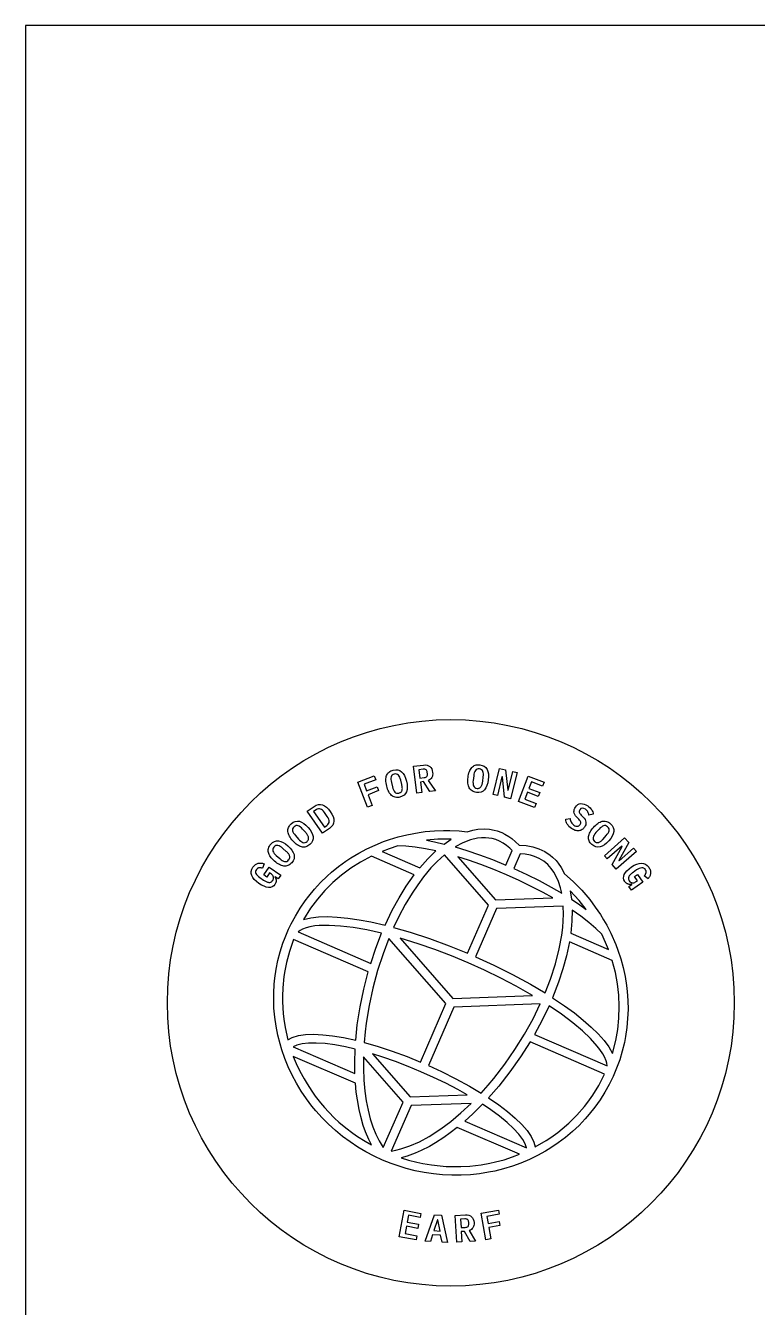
# Model space of a CAD drawing. Header units: millimetres. Extents: x 0 to 600, y 0 to 400.
# Drawn here: x 0 to 51.6, y 309.5 to 400 of the extents above; entities that cross this region are included whole.
import ezdxf

# ---------------------------------------------------------------- set-up
doc = ezdxf.new("R2010")
doc.units = ezdxf.units.MM
for name, color, linetype in [('CUT', 7, 'Continuous'), ('ENGRAVE_BACK_MIRRORED', 7, 'Continuous'), ('ENGRAVE_FRONT', 7, 'Continuous'), ('SHEET', 7, 'Continuous')]:
    doc.layers.add(name, color=color, linetype=linetype)

msp = doc.modelspace()

# ---------------------------------------------------------------- linework, layer by layer
at = {"layer": 'CUT'}
msp.add_circle((30, 331), 20, dxfattribs=at)
at = {"layer": 'ENGRAVE_BACK_MIRRORED'}
for points in [[(41.992, 334.107), (42.16, 333.486), (42.295, 332.859), (42.396, 332.226), (42.445, 331.797), (42.49, 331.16), (42.499, 330.522), (42.475, 329.891), (42.417, 329.258), (42.324, 328.629), (42.243, 328.208), (42.094, 327.591), (41.912, 326.983), (41.697, 326.386), (41.452, 325.807), (41.174, 325.238), (40.865, 324.684), (40.526, 324.147), (40.158, 323.629), (39.763, 323.132), (39.48, 322.808), (39.045, 322.351), (38.58, 321.914), (38.092, 321.502), (37.582, 321.116), (37.052, 320.758), (36.682, 320.531), (36.12, 320.22), (35.541, 319.939), (34.947, 319.688), (34.345, 319.469), (33.726, 319.28), (33.096, 319.124), (32.667, 319.036), (32.024, 318.934), (31.376, 318.866), (30.724, 318.83), (30.071, 318.828), (29.417, 318.859), (28.77, 318.922), (28.121, 319.019), (27.477, 319.149), (26.84, 319.311), (26.416, 319.439), (25.795, 319.654), (25.187, 319.899), (24.588, 320.177), (24.006, 320.484), (23.441, 320.819), (22.894, 321.182), (22.366, 321.572), (21.858, 321.988), (21.377, 322.425), (20.916, 322.888), (20.479, 323.374), (20.199, 323.714), (19.807, 324.235), (19.442, 324.773), (19.109, 325.325), (18.803, 325.896), (18.527, 326.482), (18.283, 327.079), (18.071, 327.688), (17.947, 328.104), (17.79, 328.727), (17.667, 329.351), (17.577, 329.985), (17.522, 330.622), (17.503, 331.053), (17.505, 331.69), (17.54, 332.32), (17.584, 332.748), (17.676, 333.377), (17.802, 333.994), (17.962, 334.608), (18.155, 335.212), (18.303, 335.614), (18.548, 336.193), (18.733, 336.579), (19.029, 337.133), (19.358, 337.676), (19.716, 338.2), (19.974, 338.543), (20.375, 339.029), (20.806, 339.498), (21.262, 339.943), (21.584, 340.229), (22.075, 340.629), (22.592, 341.006), (22.953, 341.245), (23.503, 341.576), (24.071, 341.877), (24.65, 342.146), (25.249, 342.387), (25.66, 342.533), (26.28, 342.721), (26.904, 342.876), (27.761, 343.035), (28.192, 343.092), (28.836, 343.15), (29.488, 343.174), (29.929, 343.172), (30.578, 343.142), (31.161, 343.086), (31.542, 343.19), (31.907, 343.253), (32.364, 343.279), (32.719, 343.256), (33.046, 343.199), (33.277, 343.137), (33.588, 343.022), (33.806, 342.919), (34.099, 342.747), (34.301, 342.605), (34.571, 342.38), (34.825, 342.128), (35.303, 342.104), (35.773, 342.021), (36.216, 341.881), (36.629, 341.682), (37.007, 341.427), (37.182, 341.279), (37.419, 341.041), (37.575, 340.853), (37.775, 340.569), (38.028, 340.109), (38.627, 339.572), (39.233, 338.952), (39.798, 338.29), (40.193, 337.765), (40.555, 337.231), (40.782, 336.862), (40.999, 336.482), (41.292, 335.91), (41.641, 335.116), (41.793, 334.714), (41.992, 334.107)], [(30.032, 342.556), (29.084, 342.549), (28.285, 342.485), (28.846, 342.374), (29.529, 342.215), (30.032, 342.556)], [(34.33, 341.759), (34.161, 341.924), (33.927, 342.118), (33.685, 342.283), (33.435, 342.418), (33.178, 342.524), (32.913, 342.6), (32.456, 342.663), (32.171, 342.661), (31.878, 342.63), (31.375, 342.511), (30.855, 342.306), (30.309, 342.006), (31.129, 341.758), (32.032, 341.454), (32.947, 341.114), (33.886, 340.733), (34.33, 341.759)], [(27.417, 340.047), (24.401, 341.355), (23.626, 340.939), (22.942, 340.503), (22.293, 340.02), (21.681, 339.494), (21.109, 338.927), (20.581, 338.321), (20.098, 337.679), (19.593, 336.884), (20.111, 337.006), (20.67, 337.071), (21.293, 337.089), (21.979, 337.061), (22.722, 336.989), (23.52, 336.873), (24.364, 336.715), (25.361, 336.487), (25.869, 337.546), (26.344, 338.416), (26.848, 339.235), (27.417, 340.047)], [(28.933, 341.727), (28.207, 341.876), (27.489, 341.99), (26.834, 342.057), (26.259, 342.077), (25.658, 341.883), (25.16, 341.694), (27.809, 340.546), (28.367, 341.177), (28.933, 341.727)], [(25.964, 336.332), (27.122, 335.997), (28.488, 335.549), (29.876, 335.037), (31.185, 334.505), (32.657, 337.899), (29.559, 341.458), (29.027, 340.974), (28.599, 340.524), (28.073, 339.895), (27.661, 339.341), (27.262, 338.745), (26.781, 337.946), (26.326, 337.092), (25.964, 336.332)], [(37.184, 338.413), (36.513, 338.79), (35.677, 339.228), (34.811, 339.649), (33.924, 340.05), (33.025, 340.424), (32.125, 340.768), (31.234, 341.079), (30.5, 341.311), (33.15, 338.266), (37.184, 338.413)], [(34.448, 340.489), (35.368, 340.064), (36.241, 339.629), (37.081, 339.177), (37.822, 338.749), (37.735, 339.125), (37.592, 339.568), (37.462, 339.872), (37.26, 340.236), (37.089, 340.48), (36.834, 340.764), (36.551, 341.003), (36.239, 341.196), (35.898, 341.345), (35.623, 341.426), (35.232, 341.495), (34.893, 341.515), (34.448, 340.489)], [(39.555, 337.599), (39.056, 338.225), (38.413, 338.922), (38.508, 338.322), (39.091, 337.932), (39.555, 337.599)], [(37.826, 335.782), (37.894, 336.328), (37.932, 336.801), (37.948, 337.258), (37.935, 337.826), (33.22, 337.655), (31.748, 334.261), (33.032, 333.669), (34.354, 333.006), (35.615, 332.315), (36.651, 331.698), (37.025, 332.667), (37.379, 333.76), (37.65, 334.821), (37.826, 335.782)], [(41.114, 334.777), (40.912, 335.27), (40.643, 335.841), (40.235, 336.247), (39.739, 336.679), (39.164, 337.125), (38.559, 337.553), (38.544, 336.764), (38.466, 335.926), (41.114, 334.777)], [(25.115, 335.916), (24.071, 336.148), (23.104, 336.318), (22.215, 336.427), (21.415, 336.474), (20.715, 336.459), (20.406, 336.429), (20.039, 336.368), (19.8, 336.306), (19.531, 336.206), (19.368, 336.12), (19.216, 336.01), (24.345, 333.786), (24.71, 334.873), (25.115, 335.916)], [(18.503, 328.395), (18.811, 328.557), (19.243, 328.688), (19.741, 328.761), (20.319, 328.782), (20.956, 328.752), (21.661, 328.673), (22.418, 328.546), (23.286, 328.358), (23.398, 329.447), (23.592, 330.712), (23.854, 331.977), (24.169, 333.194), (18.909, 335.475), (18.609, 334.632), (18.4, 333.858), (18.28, 333.268), (18.218, 332.871), (18.137, 332.072), (18.114, 331.468), (18.117, 331.065), (18.165, 330.259), (18.211, 329.857), (18.307, 329.256), (18.503, 328.395)], [(24.832, 333.28), (24.5, 332.045), (24.234, 330.808), (24.034, 329.573), (23.959, 328.961), (23.89, 328.205), (24.801, 327.942), (25.849, 327.599), (26.916, 327.205), (27.855, 326.824), (29.642, 330.945), (25.629, 335.554), (25.217, 334.469), (24.832, 333.28)], [(31.223, 333.821), (30.047, 334.311), (28.87, 334.761), (27.705, 335.167), (26.435, 335.563), (30.135, 331.312), (35.767, 331.516), (34.611, 332.173), (33.518, 332.746), (32.384, 333.298), (31.223, 333.821)], [(37.176, 331.365), (38.024, 330.792), (38.716, 330.285), (39.347, 329.781), (39.907, 329.288), (40.396, 328.807), (40.809, 328.339), (41.143, 327.887), (41.408, 327.426), (41.643, 328.338), (41.782, 329.129), (41.863, 329.928), (41.887, 330.733), (41.852, 331.54), (41.76, 332.344), (41.611, 333.141), (41.386, 333.991), (38.369, 335.299), (38.166, 334.328), (37.912, 333.401), (37.602, 332.459), (37.176, 331.365)], [(35.197, 328.786), (35.801, 329.88), (36.312, 330.922), (30.204, 330.701), (28.418, 326.58), (29.339, 326.155), (30.355, 325.645), (31.322, 325.115), (32.136, 324.629), (32.641, 325.196), (33.037, 325.67), (33.801, 326.66), (34.522, 327.7), (35.197, 328.786)], [(41.028, 326.553), (41.005, 326.739), (40.956, 326.917), (40.845, 327.182), (40.726, 327.399), (40.521, 327.708), (40.331, 327.954), (39.864, 328.475), (39.283, 329.027), (38.596, 329.601), (37.811, 330.191), (36.927, 330.795), (36.443, 329.786), (35.899, 328.777), (41.028, 326.553)], [(23.246, 327.737), (22.557, 327.893), (21.81, 328.03), (21.122, 328.121), (20.503, 328.164), (19.959, 328.161), (19.502, 328.113), (19.139, 328.025), (18.867, 327.9), (23.231, 326.007), (23.219, 326.781), (23.246, 327.737)], [(32.661, 324.294), (33.391, 323.789), (34.001, 323.322), (34.541, 322.862), (34.998, 322.418), (35.378, 321.981), (35.665, 321.568), (35.865, 321.163), (35.957, 320.828), (36.72, 321.273), (37.058, 321.497), (37.548, 321.855), (37.864, 322.107), (38.319, 322.506), (38.891, 323.073), (39.419, 323.679), (39.666, 323.996), (40.015, 324.486), (40.437, 325.168), (40.847, 325.963), (35.587, 328.243), (34.914, 327.182), (34.169, 326.126), (33.379, 325.12), (32.661, 324.294)], [(18.886, 327.223), (19.088, 326.73), (19.35, 326.174), (19.641, 325.63), (19.851, 325.276), (20.188, 324.758), (20.429, 324.422), (20.811, 323.933), (21.08, 323.618), (21.36, 323.312), (21.799, 322.87), (22.105, 322.588), (22.581, 322.184), (23.078, 321.804), (23.419, 321.565), (23.947, 321.228), (24.401, 320.967), (24.205, 321.356), (23.975, 321.902), (23.819, 322.348), (23.642, 322.966), (23.527, 323.462), (23.403, 324.145), (23.331, 324.685), (23.27, 325.322), (18.886, 327.223)], [(23.869, 325.549), (23.94, 324.754), (24.036, 324.073), (24.162, 323.428), (24.316, 322.821), (24.498, 322.256), (24.706, 321.736), (24.938, 321.263), (25.234, 320.779), (26.626, 323.99), (23.839, 327.193), (23.835, 326.395), (23.869, 325.549)], [(24.47, 327.402), (27.12, 324.357), (31.154, 324.504), (30.482, 324.881), (29.647, 325.319), (28.781, 325.741), (27.893, 326.141), (26.994, 326.515), (26.095, 326.859), (25.204, 327.17), (24.47, 327.402)], [(25.797, 320.535), (26.108, 320.591), (26.476, 320.683), (27.115, 320.899), (27.78, 321.193), (28.464, 321.563), (29.301, 322.104), (30.007, 322.632), (30.712, 323.226), (31.432, 323.9), (27.189, 323.746), (25.797, 320.535)], [(35.347, 320.754), (35.252, 321.038), (35.068, 321.364), (34.791, 321.731), (34.422, 322.129), (33.967, 322.552), (33.43, 322.992), (32.82, 323.443), (32.235, 323.839), (31.556, 323.167), (30.982, 322.647), (35.347, 320.754)], [(30.456, 322.206), (29.949, 321.815), (29.505, 321.499), (28.923, 321.123), (28.482, 320.868), (27.909, 320.574), (27.477, 320.383), (26.922, 320.178), (26.504, 320.055), (27.004, 319.902), (27.611, 319.747), (28.019, 319.662), (28.636, 319.559), (29.256, 319.487), (29.671, 319.457), (30.086, 319.441), (30.709, 319.443), (31.329, 319.477), (31.741, 319.518), (32.15, 319.572), (32.76, 319.679), (33.162, 319.768), (33.757, 319.927), (34.342, 320.117), (34.84, 320.306), (30.456, 322.206)]]:
    msp.add_lwpolyline(points, close=True, dxfattribs=at)
at = {"layer": 'ENGRAVE_FRONT'}
for points in [[(28.692, 347.403), (28.717, 347.276), (28.723, 347.176), (28.716, 347.082), (28.696, 346.995), (28.663, 346.915), (28.618, 346.844), (28.561, 346.785), (28.492, 346.737), (28.411, 346.702), (28.908, 345.978), (28.519, 345.93), (28.07, 346.619), (27.857, 346.593), (27.946, 345.861), (27.592, 345.818), (27.362, 347.704), (28.078, 347.791), (28.209, 347.797), (28.326, 347.781), (28.429, 347.744), (28.519, 347.685), (28.593, 347.608), (28.651, 347.514), (28.692, 347.403)], [(31.24, 346.328), (31.22, 346.411), (31.207, 346.501), (31.2, 346.597), (31.199, 346.699), (31.204, 346.807), (31.215, 346.92), (31.231, 347.031), (31.252, 347.136), (31.277, 347.235), (31.307, 347.327), (31.342, 347.412), (31.381, 347.488), (31.425, 347.557), (31.474, 347.618), (31.528, 347.671), (31.587, 347.715), (31.651, 347.752), (31.72, 347.781), (31.795, 347.801), (31.874, 347.813), (31.958, 347.815), (32.047, 347.808), (32.217, 347.771), (32.358, 347.705), (32.472, 347.61), (32.556, 347.486), (32.615, 347.336), (32.649, 347.162), (32.658, 346.966), (32.642, 346.746), (32.604, 346.529), (32.549, 346.341), (32.474, 346.18), (32.381, 346.048), (32.269, 345.948), (32.136, 345.883), (31.983, 345.853), (31.81, 345.858), (31.721, 345.872), (31.64, 345.895), (31.566, 345.925), (31.499, 345.963), (31.439, 346.007), (31.385, 346.058), (31.339, 346.116), (31.299, 346.18), (31.266, 346.251), (31.24, 346.328)], [(32.168, 346.326), (32.187, 346.368), (32.202, 346.414), (32.216, 346.464), (32.228, 346.517), (32.239, 346.573), (32.247, 346.632), (32.286, 346.954), (32.295, 347.07), (32.294, 347.174), (32.282, 347.266), (32.258, 347.347), (32.222, 347.414), (32.168, 347.465), (32.098, 347.5), (32.012, 347.519), (31.924, 347.521), (31.847, 347.504), (31.783, 347.467), (31.732, 347.411), (31.69, 347.338), (31.656, 347.252), (31.629, 347.151), (31.61, 347.036), (31.571, 346.712), (31.562, 346.596), (31.563, 346.492), (31.575, 346.4), (31.599, 346.319), (31.635, 346.252), (31.689, 346.201), (31.759, 346.166), (31.845, 346.147), (31.891, 346.143), (31.933, 346.145), (31.973, 346.152), (32.009, 346.164), (32.042, 346.18), (32.073, 346.201), (32.1, 346.226), (32.125, 346.255), (32.148, 346.289), (32.168, 346.326)], [(34.672, 347.254), (34.216, 345.409), (33.791, 345.514), (33.635, 346.958), (33.608, 346.964), (33.281, 345.64), (32.985, 345.714), (33.441, 347.558), (33.867, 347.453), (34.023, 346.009), (34.049, 346.003), (34.377, 347.327), (34.672, 347.254)], [(24.156, 345.699), (24.446, 344.936), (24.113, 344.809), (23.437, 346.585), (24.597, 347.026), (24.702, 346.752), (23.875, 346.437), (24.051, 345.974), (24.797, 346.258), (24.901, 345.983), (24.156, 345.699)], [(25.707, 345.767), (25.659, 345.838), (25.615, 345.917), (25.574, 346.004), (25.537, 346.099), (25.504, 346.201), (25.474, 346.311), (25.449, 346.421), (25.431, 346.527), (25.42, 346.628), (25.415, 346.724), (25.417, 346.816), (25.427, 346.901), (25.443, 346.981), (25.468, 347.056), (25.499, 347.124), (25.539, 347.187), (25.585, 347.244), (25.64, 347.296), (25.702, 347.341), (25.772, 347.38), (25.85, 347.412), (25.935, 347.438), (26.107, 347.463), (26.263, 347.452), (26.402, 347.403), (26.526, 347.317), (26.634, 347.197), (26.727, 347.047), (26.806, 346.867), (26.869, 346.656), (26.911, 346.44), (26.926, 346.244), (26.913, 346.068), (26.874, 345.911), (26.804, 345.778), (26.703, 345.67), (26.571, 345.587), (26.407, 345.53), (26.319, 345.512), (26.235, 345.504), (26.155, 345.506), (26.079, 345.517), (26.007, 345.538), (25.939, 345.566), (25.875, 345.604), (25.815, 345.65), (25.759, 345.704), (25.707, 345.767)], [(26.576, 346.095), (26.578, 346.141), (26.576, 346.19), (26.571, 346.241), (26.564, 346.295), (26.553, 346.351), (26.54, 346.409), (26.462, 346.724), (26.43, 346.835), (26.392, 346.932), (26.347, 347.014), (26.297, 347.081), (26.239, 347.131), (26.171, 347.159), (26.093, 347.167), (26.005, 347.155), (25.922, 347.125), (25.857, 347.082), (25.81, 347.025), (25.782, 346.954), (25.768, 346.871), (25.767, 346.778), (25.778, 346.674), (25.802, 346.561), (25.88, 346.243), (25.913, 346.132), (25.951, 346.035), (25.995, 345.953), (26.046, 345.886), (26.104, 345.837), (26.172, 345.808), (26.25, 345.8), (26.337, 345.812), (26.381, 345.826), (26.42, 345.842), (26.455, 345.863), (26.484, 345.887), (26.51, 345.914), (26.531, 345.944), (26.548, 345.977), (26.561, 346.014), (26.57, 346.053), (26.576, 346.095)], [(28.327, 347.341), (28.309, 347.39), (28.284, 347.43), (28.253, 347.46), (28.214, 347.481), (28.165, 347.493), (28.107, 347.497), (28.04, 347.493), (27.751, 347.458), (27.823, 346.869), (28.112, 346.904), (28.178, 346.915), (28.233, 346.933), (28.277, 346.957), (28.311, 346.987), (28.334, 347.024), (28.348, 347.068), (28.353, 347.12), (28.35, 347.18), (28.338, 347.282), (28.327, 347.341)], [(35.407, 345.866), (35.221, 345.377), (36.009, 345.077), (35.905, 344.802), (34.783, 345.229), (35.459, 347.005), (36.581, 346.578), (36.476, 346.303), (35.687, 346.604), (35.511, 346.14), (36.272, 345.851), (36.167, 345.576), (35.407, 345.866)], [(21.494, 344.511), (21.609, 344.326), (21.689, 344.15), (21.736, 343.984), (21.748, 343.827), (21.724, 343.682), (21.664, 343.547), (21.567, 343.424), (21.433, 343.313), (20.948, 342.977), (19.866, 344.538), (20.351, 344.875), (20.502, 344.961), (20.652, 345.008), (20.799, 345.017), (20.944, 344.987), (21.086, 344.921), (21.226, 344.819), (21.362, 344.683), (21.494, 344.511)], [(38.108, 343.966), (38.412, 344.027), (38.424, 343.949), (38.442, 343.876), (38.467, 343.809), (38.498, 343.747), (38.535, 343.69), (38.578, 343.638), (38.627, 343.59), (38.682, 343.547), (38.748, 343.507), (38.812, 343.48), (38.872, 343.466), (38.93, 343.465), (38.985, 343.477), (39.035, 343.502), (39.081, 343.54), (39.123, 343.59), (39.15, 343.637), (39.166, 343.682), (39.172, 343.726), (39.167, 343.769), (39.151, 343.814), (39.124, 343.861), (39.085, 343.91), (39.034, 343.963), (38.887, 344.105), (38.803, 344.199), (38.741, 344.292), (38.703, 344.385), (38.687, 344.477), (38.69, 344.567), (38.709, 344.655), (38.743, 344.74), (38.792, 344.823), (38.874, 344.922), (38.965, 344.996), (39.065, 345.044), (39.175, 345.066), (39.291, 345.063), (39.411, 345.035), (39.534, 344.983), (39.661, 344.906), (39.747, 344.841), (39.821, 344.773), (39.885, 344.703), (39.937, 344.629), (39.978, 344.553), (40.009, 344.477), (40.03, 344.4), (40.041, 344.322), (39.741, 344.258), (39.733, 344.316), (39.718, 344.372), (39.698, 344.426), (39.673, 344.479), (39.64, 344.53), (39.6, 344.578), (39.552, 344.623), (39.497, 344.665), (39.376, 344.73), (39.269, 344.745), (39.176, 344.713), (39.096, 344.632), (39.07, 344.587), (39.055, 344.544), (39.05, 344.501), (39.055, 344.458), (39.072, 344.414), (39.1, 344.367), (39.139, 344.316), (39.191, 344.262), (39.334, 344.119), (39.413, 344.03), (39.472, 343.94), (39.512, 343.85), (39.532, 343.76), (39.534, 343.671), (39.517, 343.582), (39.484, 343.493), (39.432, 343.406), (39.392, 343.354), (39.35, 343.307), (39.304, 343.267), (39.255, 343.232), (39.204, 343.203), (39.15, 343.18), (39.093, 343.163), (39.035, 343.153), (38.974, 343.149), (38.912, 343.151), (38.848, 343.161), (38.782, 343.177), (38.715, 343.201), (38.647, 343.231), (38.578, 343.269), (38.508, 343.314), (38.414, 343.386), (38.333, 343.461), (38.266, 343.54), (38.212, 343.622), (38.171, 343.706), (38.139, 343.792), (38.118, 343.878), (38.108, 343.966)], [(21.093, 344.435), (21.023, 344.526), (20.952, 344.597), (20.879, 344.651), (20.805, 344.686), (20.729, 344.702), (20.652, 344.697), (20.574, 344.672), (20.494, 344.626), (20.317, 344.504), (21.074, 343.412), (21.251, 343.534), (21.321, 343.593), (21.372, 343.658), (21.404, 343.728), (21.416, 343.804), (21.409, 343.886), (21.384, 343.974), (21.341, 344.066), (21.281, 344.164), (21.093, 344.435)], [(19.395, 342.033), (19.32, 342.064), (19.244, 342.105), (19.168, 342.154), (19.091, 342.212), (19.014, 342.279), (18.937, 342.354), (18.859, 342.437), (18.787, 342.523), (18.721, 342.608), (18.664, 342.692), (18.615, 342.775), (18.574, 342.857), (18.543, 342.937), (18.52, 343.016), (18.507, 343.093), (18.503, 343.168), (18.509, 343.242), (18.523, 343.315), (18.547, 343.386), (18.581, 343.455), (18.625, 343.522), (18.679, 343.586), (18.743, 343.649), (18.883, 343.752), (19.026, 343.814), (19.172, 343.836), (19.322, 343.818), (19.473, 343.762), (19.626, 343.673), (19.779, 343.55), (19.933, 343.393), (20.071, 343.221), (20.176, 343.055), (20.247, 342.893), (20.284, 342.736), (20.285, 342.585), (20.247, 342.443), (20.168, 342.308), (20.05, 342.181), (19.98, 342.124), (19.909, 342.078), (19.838, 342.043), (19.765, 342.017), (19.692, 342.001), (19.618, 341.995), (19.544, 341.999), (19.47, 342.011), (19.395, 342.033)], [(19.95, 342.72), (19.935, 342.76), (19.916, 342.801), (19.892, 342.844), (19.863, 342.887), (19.832, 342.931), (19.796, 342.976), (19.757, 343.021), (19.542, 343.263), (19.461, 343.347), (19.382, 343.414), (19.305, 343.466), (19.229, 343.502), (19.154, 343.519), (19.081, 343.512), (19.008, 343.483), (18.937, 343.431), (18.877, 343.366), (18.839, 343.297), (18.825, 343.225), (18.833, 343.149), (18.859, 343.07), (18.902, 342.987), (18.96, 342.9), (19.034, 342.811), (19.251, 342.567), (19.331, 342.483), (19.41, 342.415), (19.488, 342.364), (19.564, 342.328), (19.638, 342.311), (19.712, 342.317), (19.784, 342.346), (19.856, 342.398), (19.889, 342.431), (19.915, 342.464), (19.936, 342.498), (19.952, 342.533), (19.961, 342.568), (19.966, 342.605), (19.965, 342.642), (19.96, 342.681), (19.95, 342.72)], [(39.728, 342.814), (39.75, 342.892), (39.781, 342.972), (39.822, 343.053), (39.87, 343.136), (39.928, 343.22), (39.993, 343.306), (40.067, 343.393), (40.144, 343.475), (40.221, 343.55), (40.298, 343.616), (40.374, 343.675), (40.451, 343.725), (40.527, 343.765), (40.602, 343.797), (40.677, 343.819), (40.752, 343.831), (40.826, 343.834), (40.899, 343.828), (40.973, 343.813), (41.045, 343.787), (41.117, 343.751), (41.187, 343.705), (41.257, 343.649), (41.375, 343.522), (41.454, 343.387), (41.493, 343.244), (41.492, 343.094), (41.454, 342.937), (41.383, 342.775), (41.279, 342.609), (41.141, 342.437), (40.986, 342.28), (40.833, 342.157), (40.68, 342.068), (40.529, 342.012), (40.38, 341.994), (40.233, 342.016), (40.09, 342.078), (39.95, 342.181), (39.886, 342.243), (39.832, 342.308), (39.789, 342.375), (39.755, 342.444), (39.731, 342.515), (39.716, 342.587), (39.711, 342.661), (39.715, 342.737), (39.728, 342.814)], [(40.474, 342.342), (40.512, 342.362), (40.551, 342.386), (40.59, 342.415), (40.63, 342.448), (40.67, 342.484), (40.711, 342.525), (40.751, 342.569), (40.966, 342.811), (41.04, 342.9), (41.098, 342.987), (41.141, 343.07), (41.167, 343.149), (41.175, 343.225), (41.161, 343.297), (41.123, 343.366), (41.063, 343.431), (40.992, 343.483), (40.919, 343.512), (40.846, 343.519), (40.771, 343.502), (40.695, 343.466), (40.618, 343.414), (40.539, 343.347), (40.458, 343.263), (40.241, 343.019), (40.167, 342.929), (40.109, 342.843), (40.067, 342.76), (40.04, 342.681), (40.032, 342.605), (40.047, 342.532), (40.084, 342.464), (40.144, 342.398), (40.18, 342.37), (40.216, 342.347), (40.252, 342.33), (40.288, 342.319), (40.325, 342.314), (40.362, 342.313), (40.399, 342.318), (40.436, 342.328), (40.474, 342.342)], [(18.139, 340.67), (18.06, 340.692), (17.98, 340.723), (17.899, 340.763), (17.816, 340.811), (17.731, 340.868), (17.645, 340.933), (17.558, 341.006), (17.476, 341.083), (17.401, 341.159), (17.334, 341.236), (17.275, 341.312), (17.224, 341.389), (17.183, 341.464), (17.152, 341.54), (17.129, 341.615), (17.116, 341.689), (17.113, 341.763), (17.119, 341.837), (17.134, 341.91), (17.159, 341.983), (17.194, 342.054), (17.24, 342.125), (17.296, 342.195), (17.423, 342.314), (17.557, 342.393), (17.7, 342.433), (17.85, 342.433), (18.007, 342.396), (18.169, 342.325), (18.336, 342.222), (18.509, 342.085), (18.666, 341.931), (18.79, 341.778), (18.88, 341.626), (18.937, 341.475), (18.956, 341.326), (18.935, 341.179), (18.873, 341.036), (18.771, 340.896), (18.708, 340.831), (18.644, 340.777), (18.577, 340.733), (18.508, 340.699), (18.438, 340.674), (18.365, 340.659), (18.291, 340.654), (18.216, 340.657), (18.139, 340.67)], [(18.607, 341.419), (18.587, 341.457), (18.563, 341.495), (18.534, 341.535), (18.5, 341.574), (18.464, 341.614), (18.423, 341.654), (18.379, 341.694), (18.136, 341.909), (18.046, 341.982), (17.959, 342.039), (17.876, 342.082), (17.796, 342.108), (17.72, 342.115), (17.648, 342.1), (17.58, 342.063), (17.515, 342.002), (17.463, 341.931), (17.434, 341.858), (17.429, 341.784), (17.445, 341.71), (17.482, 341.634), (17.534, 341.557), (17.602, 341.478), (17.686, 341.398), (17.931, 341.182), (18.021, 341.109), (18.108, 341.051), (18.191, 341.009), (18.271, 340.983), (18.347, 340.975), (18.419, 340.99), (18.487, 341.028), (18.552, 341.088), (18.581, 341.124), (18.603, 341.16), (18.62, 341.197), (18.631, 341.233), (18.636, 341.27), (18.636, 341.307), (18.631, 341.344), (18.621, 341.381), (18.607, 341.419)], [(42.897, 341.926), (43.099, 341.698), (41.673, 340.441), (41.383, 340.77), (42.077, 342.046), (42.059, 342.066), (41.036, 341.164), (40.834, 341.393), (42.26, 342.649), (42.55, 342.321), (41.856, 341.045), (41.874, 341.025), (42.897, 341.926)], [(17.664, 339.713), (17.67, 339.681), (17.673, 339.649), (17.674, 339.615), (17.672, 339.582), (17.667, 339.547), (17.659, 339.512), (17.647, 339.476), (17.632, 339.44), (17.612, 339.403), (17.589, 339.367), (17.499, 339.264), (17.393, 339.194), (17.271, 339.156), (17.132, 339.15), (16.98, 339.176), (16.817, 339.231), (16.643, 339.317), (16.459, 339.432), (16.277, 339.57), (16.131, 339.71), (16.021, 339.851), (15.947, 339.994), (15.91, 340.139), (15.913, 340.285), (15.956, 340.433), (16.039, 340.581), (16.08, 340.637), (16.122, 340.686), (16.166, 340.729), (16.211, 340.765), (16.258, 340.796), (16.305, 340.822), (16.354, 340.843), (16.403, 340.858), (16.454, 340.868), (16.505, 340.874), (16.557, 340.875), (16.609, 340.872), (16.662, 340.864), (16.716, 340.854), (16.769, 340.84), (16.822, 340.823), (16.714, 340.502), (16.684, 340.51), (16.653, 340.519), (16.623, 340.526), (16.593, 340.533), (16.563, 340.538), (16.534, 340.541), (16.506, 340.542), (16.477, 340.54), (16.45, 340.535), (16.423, 340.528), (16.397, 340.518), (16.371, 340.505), (16.346, 340.489), (16.323, 340.469), (16.3, 340.444), (16.278, 340.414), (16.238, 340.342), (16.221, 340.269), (16.225, 340.197), (16.251, 340.126), (16.296, 340.054), (16.357, 339.984), (16.434, 339.914), (16.527, 339.844), (16.778, 339.672), (16.828, 339.639), (16.878, 339.609), (16.926, 339.582), (16.973, 339.559), (17.02, 339.54), (17.065, 339.525), (17.109, 339.514), (17.151, 339.508), (17.192, 339.507), (17.231, 339.51), (17.269, 339.519), (17.305, 339.532), (17.338, 339.551), (17.371, 339.576), (17.401, 339.607), (17.429, 339.644), (17.465, 339.707), (17.486, 339.768), (17.493, 339.828), (17.485, 339.887), (17.464, 339.943), (17.433, 339.994), (17.391, 340.041), (17.338, 340.083), (17.21, 340.171), (17.014, 339.886), (16.801, 340.032), (17.177, 340.58), (17.996, 340.018), (17.816, 339.755), (17.598, 339.905), (17.586, 339.887), (17.602, 339.86), (17.617, 339.832), (17.631, 339.804), (17.644, 339.774), (17.655, 339.744), (17.664, 339.713)], [(42.572, 339.369), (42.54, 339.375), (42.508, 339.384), (42.477, 339.395), (42.446, 339.409), (42.416, 339.426), (42.386, 339.447), (42.357, 339.47), (42.329, 339.498), (42.302, 339.529), (42.276, 339.564), (42.212, 339.685), (42.185, 339.809), (42.194, 339.937), (42.238, 340.068), (42.317, 340.201), (42.428, 340.333), (42.57, 340.464), (42.744, 340.595), (42.938, 340.715), (43.121, 340.801), (43.293, 340.852), (43.453, 340.87), (43.601, 340.852), (43.736, 340.796), (43.858, 340.703), (43.967, 340.572), (44.004, 340.514), (44.035, 340.457), (44.059, 340.401), (44.077, 340.345), (44.089, 340.291), (44.096, 340.237), (44.097, 340.185), (44.094, 340.133), (44.085, 340.082), (44.072, 340.032), (44.055, 339.983), (44.033, 339.936), (44.007, 339.889), (43.978, 339.843), (43.946, 339.798), (43.911, 339.755), (43.65, 339.972), (43.669, 339.997), (43.687, 340.022), (43.705, 340.047), (43.722, 340.073), (43.738, 340.099), (43.751, 340.125), (43.762, 340.151), (43.77, 340.178), (43.776, 340.206), (43.779, 340.233), (43.779, 340.261), (43.777, 340.29), (43.77, 340.319), (43.76, 340.348), (43.745, 340.379), (43.725, 340.41), (43.672, 340.473), (43.61, 340.515), (43.542, 340.537), (43.466, 340.539), (43.383, 340.522), (43.295, 340.491), (43.202, 340.445), (43.104, 340.383), (42.852, 340.21), (42.803, 340.176), (42.758, 340.14), (42.716, 340.105), (42.677, 340.069), (42.642, 340.033), (42.612, 339.996), (42.586, 339.959), (42.565, 339.921), (42.549, 339.884), (42.538, 339.846), (42.533, 339.808), (42.532, 339.77), (42.538, 339.731), (42.549, 339.693), (42.568, 339.653), (42.592, 339.613), (42.637, 339.557), (42.687, 339.515), (42.74, 339.487), (42.798, 339.474), (42.858, 339.473), (42.917, 339.483), (42.976, 339.506), (43.035, 339.54), (43.163, 339.628), (42.967, 339.913), (43.18, 340.059), (43.556, 339.512), (42.737, 338.95), (42.557, 339.212), (42.774, 339.362), (42.762, 339.38), (42.731, 339.374), (42.7, 339.37), (42.668, 339.367), (42.636, 339.366), (42.604, 339.366), (42.572, 339.369)], [(27.715, 315.366), (27.662, 315.077), (26.862, 315.224), (26.767, 314.71), (27.597, 314.557), (27.544, 314.268), (26.363, 314.485), (26.707, 316.354), (27.888, 316.137), (27.834, 315.848), (27.004, 316), (26.915, 315.513), (27.715, 315.366)], [(29.759, 314.084), (29.381, 314.106), (29.277, 314.595), (28.715, 314.63), (28.555, 314.157), (28.197, 314.178), (28.844, 316.043), (29.339, 316.013), (29.759, 314.084)], [(31.464, 315.903), (31.534, 315.821), (31.586, 315.724), (31.62, 315.611), (31.637, 315.483), (31.637, 315.382), (31.625, 315.289), (31.599, 315.203), (31.562, 315.125), (31.512, 315.057), (31.452, 315.001), (31.38, 314.958), (31.297, 314.928), (31.749, 314.175), (31.358, 314.151), (30.952, 314.866), (30.737, 314.853), (30.782, 314.116), (30.426, 314.095), (30.311, 315.991), (31.031, 316.035), (31.162, 316.033), (31.278, 316.01), (31.378, 315.967), (31.464, 315.903)], [(33.409, 315.573), (33.462, 315.284), (32.678, 315.139), (32.825, 314.336), (32.475, 314.272), (32.131, 316.14), (33.352, 316.365), (33.405, 316.076), (32.535, 315.916), (32.625, 315.429), (33.409, 315.573)], [(29.235, 314.89), (29.073, 315.677), (29.051, 315.678), (28.795, 314.917), (29.235, 314.89)], [(31.265, 315.349), (31.265, 315.408), (31.259, 315.512), (31.251, 315.571), (31.237, 315.621), (31.214, 315.662), (31.185, 315.694), (31.147, 315.717), (31.1, 315.733), (31.042, 315.74), (30.975, 315.74), (30.684, 315.722), (30.72, 315.13), (31.011, 315.147), (31.078, 315.155), (31.134, 315.17), (31.179, 315.191), (31.214, 315.218), (31.239, 315.254), (31.256, 315.297), (31.265, 315.349)]]:
    msp.add_lwpolyline(points, close=True, dxfattribs=at)
at = {"layer": 'SHEET'}
msp.add_lwpolyline([(0, 0), (600, 0), (600, 400), (0, 400)], close=True, dxfattribs=at)

doc.saveas('drawing.dxf')
